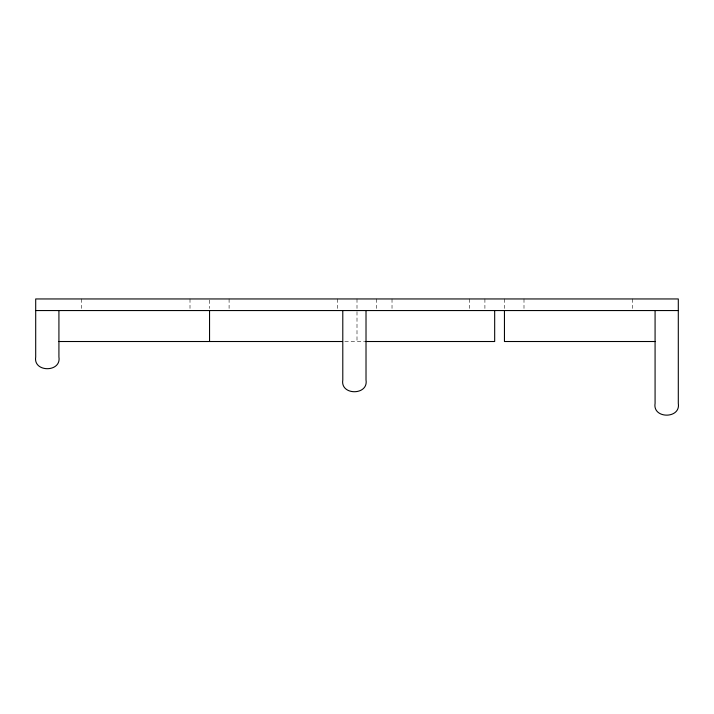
<?xml version="1.0" encoding="UTF-8"?>
<svg xmlns="http://www.w3.org/2000/svg" width="714" height="714" viewBox="0 0 714 714"><rect width="100%" height="100%" fill="white"/><g stroke="black" fill="none" stroke-linecap="round" stroke-linejoin="round"><path stroke-width="0.54" stroke-dasharray="3.57 2.68" d="M344.808 341.515L364.774 341.515M632.363 298.952L632.363 308.448M523.996 298.952L523.996 308.448M504.45 298.952L504.45 308.448M484.904 298.952L484.904 308.448M469.428 298.952L469.428 308.448M392.022 298.952L392.022 308.448M376.546 298.952L376.546 308.448M357 298.952L357 308.448M357 311.661L357 341.515M337.454 298.952L337.454 308.448M229.096 298.952L229.096 308.448M209.55 300.005L209.55 308.448M190.004 298.952L190.004 308.448M81.637 298.952L81.637 308.448"/><path stroke-width="1.07" d="M35.7 310.554L678.3 310.554M58.923 341.515L342.586 341.515M365.88 341.515L494.677 341.515L494.677 310.554M655.077 341.515L504.45 341.515L504.45 310.554M655.077 310.554L655.077 403.446C652.471 419.038 680.906 419.038 678.3 403.446L678.3 298.952L35.7 298.952L35.7 357C33.094 372.592 61.529 372.592 58.923 357L58.923 310.554M366.014 310.554L366.014 380.026C368.62 395.618 340.176 395.618 342.791 380.026L342.791 310.554M209.55 310.554L209.55 341.515"/></g></svg>
